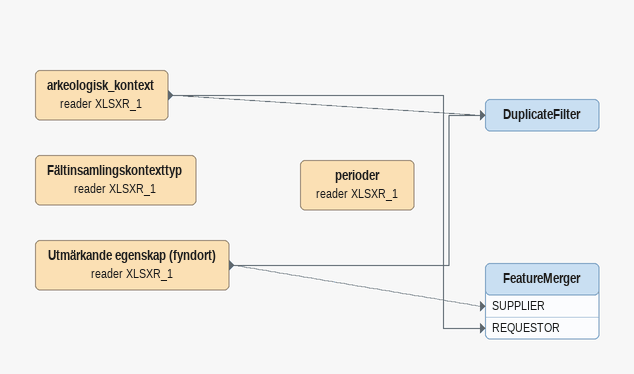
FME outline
arkeologisk_kontext (reader XLSXR_1)
    -> DuplicateFilter
    -> FeatureMerger [REQUESTOR]
Fältinsamlingskontexttyp (reader XLSXR_1)
Utmärkande egenskap (fyndort) (reader XLSXR_1)
    -> DuplicateFilter
    -> FeatureMerger [SUPPLIER]
DuplicateFilter
FeatureMerger
perioder (reader XLSXR_1)
